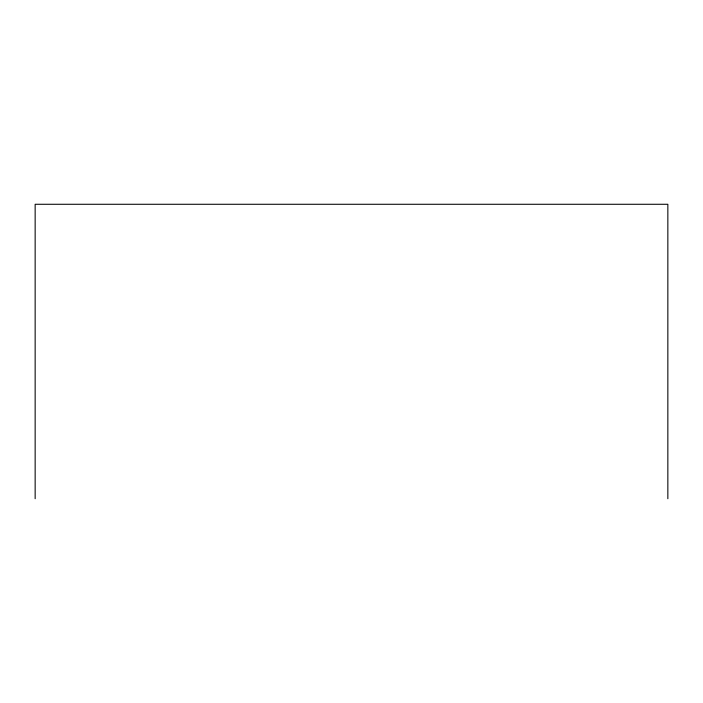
<?xml version="1.0" encoding="UTF-8"?>
<svg xmlns="http://www.w3.org/2000/svg" width="703" height="703" viewBox="0 0 703 703"><rect width="100%" height="100%" fill="white"/><g stroke="black" fill="none" stroke-linecap="round" stroke-linejoin="round"><path stroke-width="1.05" d="M667.85 498.726L667.85 204.274L35.15 204.274L35.15 498.726"/></g></svg>
